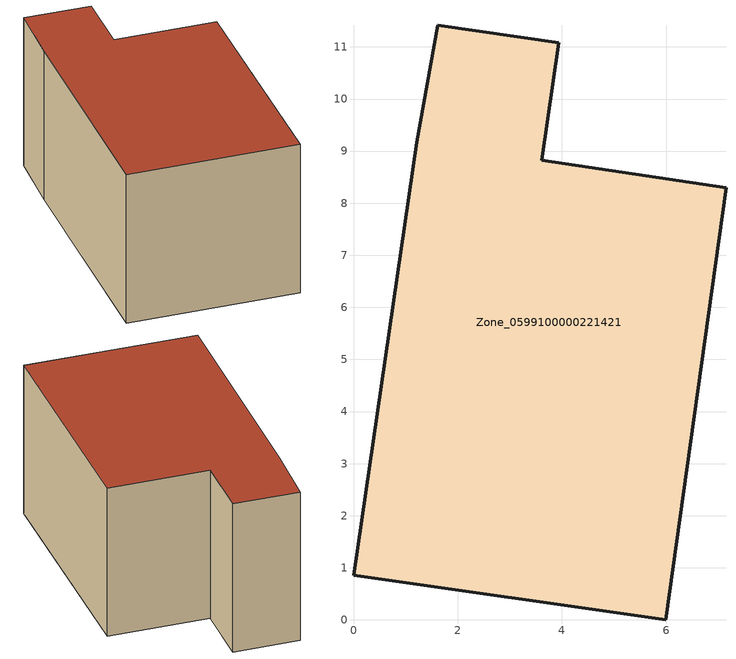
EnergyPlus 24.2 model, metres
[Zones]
Zone_0599100000221421
 floor ground (C_G): 5.99,0 0,0.86 1.21,9.17 1.62,11.42 3.94,11.08 3.61,8.82 7.15,8.3 z0
 wall outside (C_F): 0,0.86 5.99,0 7.15,8.3 3.61,8.82 3.94,11.08 1.62,11.42 1.21,9.17 0,0.86 z0:5.68
 roof outside (C_R): 1.62,11.42 1.21,9.17 0,0.86 5.99,0 7.15,8.3 3.61,8.82 3.94,11.08 z5.68
[BUILDING]
Pand.0599100000221421: North Axis=0; Terrain=City; Loads Convergence Tolerance Value=0.04; Temperature Convergence Tolerance Value=0.4; Solar Distribution=FullExterior; Maximum Number of Warmup Days=25; Minimum Number of Warmup Days=1
[Site:Location]
Rotterdam.The.Hague.AP_ZH_NLD Design_Conditions: Latitude=51.96; Longitude=4.45; Time Zone=1; Elevation=-4.5
[SITE:GROUNDTEMPERATURE:BUILDINGSURFACE]
18, 18, 18, 18, 18, 18, 18, 18, 18, 18, 18, 18
[MATERIAL] Thermal Absorptance=0.9; Solar Absorptance=0.7; Visible Absorptance=0.7
Name | Roughness | Thickness | Conductivity | Density | Specific Heat
G.TI.1946-1964 | MediumSmooth | 0.15 | 1 | 540 | 1210
F.TI.1946-1964 | Rough | 0.3 | 0.857143 | 1920 | 840
R.TI.1946-1964 | MediumRough | 0.2 | 0.277778 | 1500 | 1000
[CONSTRUCTION]
C_G: G.TI.1946-1964
C_F: F.TI.1946-1964
C_R: R.TI.1946-1964
[ZONE]
Zone_0599100000221421: Type=1; Multiplier=1; Ceiling Height=Autocalculate; Volume=Autocalculate; Floor Area=autocalculate; Part of Total Floor Area=Yes
[ZONEINFILTRATION:DESIGNFLOWRATE]
Infil_Zone_0599100000221421: Zone or ZoneList or Space or SpaceList=Zone_0599100000221421; Schedule=AlwaysOn; Design Flow Rate Calculation Method=Flow/Area; Flow Rate per Floor Area=0.003; Constant Term Coefficient=1; Temperature Term Coefficient=0; Velocity Term Coefficient=0; Velocity Squared Term Coefficient=0
[HVACTEMPLATE:ZONE:IDEALLOADSAIRSYSTEM]
Zone_0599100000221421: Maximum Heating Supply Air Temperature=50; Minimum Cooling Supply Air Temperature=13; Maximum Heating Supply Air Humidity Ratio=0.0156; Minimum Cooling Supply Air Humidity Ratio=0.0077; Heating Limit=NoLimit; Cooling Limit=NoLimit; Dehumidification Control Type=ConstantSensibleHeatRatio; Cooling Sensible Heat Ratio=0.7; Dehumidification Setpoint=60; Humidification Control Type=None; Humidification Setpoint=30; Outdoor Air Method=None; Outdoor Air Flow Rate per Person=0.00944; Outdoor Air Flow Rate per Zone Floor Area=0; Outdoor Air Flow Rate per Zone=0; Demand Controlled Ventilation Type=None; Outdoor Air Economizer Type=NoEconomizer; Heat Recovery Type=None; Sensible Heat Recovery Effectiveness=0.7; Latent Heat Recovery Effectiveness=0.65
[ZONECONTROL:THERMOSTAT]
ThermostatControl_Zone_0599100000221421: Zone or ZoneList=Zone_0599100000221421; Control Type Schedule=DualSetpointControlType; Control 1=Thermostat_Zone_0599100000221421; Temperature Difference Between Cutout And Setpoint=0
[THERMOSTATSETPOINT:DUALSETPOINT]
Thermostat_Zone_0599100000221421: Heating Setpoint Temperature Schedule=HeatingSetpoint_Zone_0599100000221421; Cooling Setpoint Temperature Schedule=CoolingSetpoint_Zone_0599100000221421
[SCHEDULE:COMPACT]
HeatingSetpoint_Zone_0599100000221421: Through: 12/31, For: AllDays, Until: 24:00, 21
CoolingSetpoint_Zone_0599100000221421: Through: 12/31, For: AllDays, Until: 24:00, 24
DualSetpointControlType: Through: 12/31, For: AllDays, Until: 24:00, 4
AlwaysOn: Through: 12/31, For: AllDays, Until: 24:00, 1
